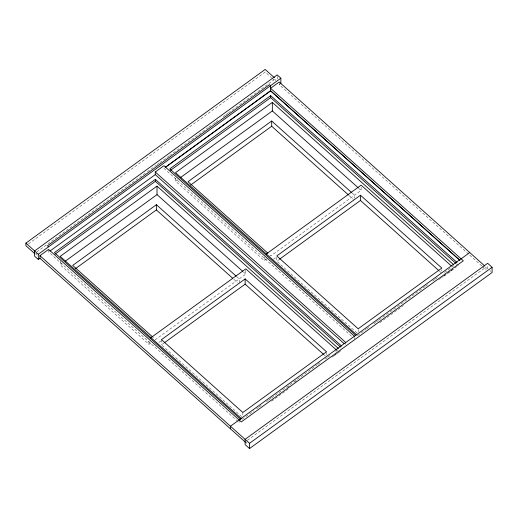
<?xml version="1.0" encoding="UTF-8"?>
<svg xmlns="http://www.w3.org/2000/svg" width="518" height="518" viewBox="0 0 518 518"><rect width="100%" height="100%" fill="white"/><g stroke="black" fill="none" stroke-linecap="round" stroke-linejoin="round"><path stroke-width="0.39" stroke-dasharray="2.59 1.94" d="M28.522 243.823L265.177 72.06L271.503 77.726M36.914 251.897L146.743 172.183M147.397 171.711L156.546 165.067M157.2 164.594L159.162 163.17M159.816 162.697L166.356 157.951M167.003 157.478L168.965 156.054M169.619 155.581L208.191 127.583M208.845 127.111L212.768 124.262M213.422 123.789L215.384 122.365M216.038 121.892L218 120.467M223.226 116.673L225.188 115.249M225.842 114.776L227.803 113.351M228.457 112.879L275.531 78.717L275.531 80.678M468.537 254.085L279.234 84.648L280.879 83.45M150.777 343.058L148.983 344.36L60.205 264.892L62.166 263.468M266.699 258.929L264.303 260.664L175.524 181.196L177.486 179.772M245.797 270.344L245.804 274.087L155.562 339.581L153.16 337.432M361.117 187.399L361.124 190.391L270.882 255.886L268.479 253.736M158.838 342.45L161.454 340.553M273.504 259.227L276.774 256.857M241.66 416.647L161.48 344.884L164.096 342.981M356.98 332.951L276.8 261.189L278.762 259.764M242.191 419.282L253.969 410.735M256.585 408.838L258.547 407.413M259.201 406.941L261.163 405.516M266.394 401.715L268.356 400.291M269.01 399.818L270.972 398.394M271.626 397.921L317.424 364.685M318.078 364.206L320.04 362.781M325.272 358.987L327.234 357.562M327.888 357.083L329.849 355.659M335.735 351.392L339.012 349.015M357.511 335.586L366.012 329.416M366.666 328.943L368.628 327.518M373.866 323.718L375.828 322.293M376.482 321.82L378.444 320.396M379.098 319.917L424.889 286.687M425.543 286.208L427.505 284.783M432.737 280.989L434.699 279.565M435.353 279.085L437.321 277.661M444.515 272.442L453.671 265.792M287.561 387.386L289.517 385.968M294.723 382.187L296.678 380.769M331.844 357.213L334.447 355.322M335.101 354.849L342.262 349.65M438.701 279.662L440.65 278.244M441.304 277.771L443.253 276.353M443.907 275.88L447.811 273.044M448.465 272.572L450.42 271.154M451.068 270.681L457.582 265.954M271.633 401.191L287.989 389.322M333.78 356.086L339.012 352.292M379.759 322.72L403.308 305.626M443.868 276.191L454.331 268.596M247.397 440.294L486.013 267.113L486.013 269.736L487.658 268.538L487.652 264.795M489.879 270.525L490.993 271.516M272.079 78.244L274.954 80.821M469.742 255.167L481.798 265.954M482.4 266.498L486.013 269.736M456.423 263.863L458.229 265.481M358.721 188.248L361.124 190.391M352.143 193.02L354.545 195.169L354.552 198.161M439.432 271.147L441.245 272.766M349.151 195.571L353.354 199.333M163.915 168.344L353.218 337.781M243.402 271.944L245.804 274.087M236.823 276.716L239.225 278.865L239.232 283.352M324.113 354.843L325.323 355.924M233.832 279.267L237.432 282.491M237.898 421.477L48.595 252.033L48.588 250.071M441.841 269.567L441.841 271.063M358.178 329.539L358.178 331.785M354.422 337.548L354.422 338.863M345.784 342.508L345.784 344.47M326.521 352.512L326.521 354.759M279.228 83.333L279.234 84.648M277.169 76.399L277.175 79.39M276.793 257.446L276.8 261.189M264.297 256.922L264.303 260.664M246.743 442.081L246.749 443.389M242.858 412.483L242.858 415.481M239.096 419.936L239.102 422.552M175.518 178.101L175.524 181.196M161.474 339.64L161.48 344.884M148.983 341.362L148.983 344.36M60.198 261.02L60.205 264.892M36.26 253.024L36.26 254.992"/><path stroke-width="0.78" d="M35.114 253.962L25.906 245.72L25.9 243.104L265.171 69.444L274.378 77.687M38.319 259.499L38.306 254.254L280.866 78.212L277.169 74.903L34.609 250.945L34.615 256.183L38.319 259.499L39.964 258.301L39.957 255.685L48.588 249.417L241.317 421.924L463.319 260.8L270.597 88.293L279.228 82.025L484.809 266.032M343.978 343.505L155.277 174.605L155.277 171.989L163.908 165.721L354.416 336.24M270.597 90.702L165.216 167.392L270.597 90.909L459.9 260.353L270.597 90.702L270.59 85.671L269.477 84.68L47.475 245.804L48.588 246.795M49.903 251.088L155.277 174.605M341.705 346.134L155.361 179.345L54.435 252.596L240.773 419.386M457.025 262.438L270.681 95.649L169.749 168.9L355.49 335.152M55.089 254.085L155.368 181.306L155.361 179.345M170.403 170.39L270.681 97.611L270.681 95.649M338.403 348.478L157.006 186.111L60.192 256.378L241.589 418.745M453.723 264.782L272.326 102.415L175.511 172.682L356.908 335.049M65.436 261.091L157.025 194.626L157.006 186.111M180.756 177.396L272.339 110.93L272.326 102.415M236.221 276.178L156.365 204.694L72.701 265.417L152.564 336.894M351.541 192.482L271.685 120.998L188.021 181.721L267.877 253.198M75.324 268.758L156.371 209.932L156.365 204.694M190.643 185.062L271.691 126.237L271.685 120.998M150.285 338.17L245.797 268.848L336.609 350.136M266.258 254.001L361.111 185.153L451.327 265.902M245.137 278.924L161.474 339.64L242.858 412.483L326.515 351.767L245.137 278.924L245.143 284.162L323.51 354.306M360.457 195.228L276.793 255.95L358.171 328.788L441.835 268.071L360.457 195.228L360.463 200.466L438.83 270.61M164.75 342.508L245.143 284.162M279.416 259.285L360.463 200.466M469.735 252.544L230.465 426.204L230.471 428.82M249.54 448.556L249.534 443.317L492.094 267.275L487.652 263.299L245.092 439.342L245.105 444.586L249.54 448.556L492.1 272.513L492.094 267.275M270.681 97.611L455.821 263.325M272.339 110.93L358.126 187.71M271.691 126.237L348.549 195.033M155.277 171.989L345.784 342.508M155.368 181.306L340.501 347.021M157.025 194.626L242.806 271.406M156.371 209.932L232.627 278.192M25.9 243.104L38.306 254.254M39.957 255.685L249.534 443.317M39.964 258.301L245.538 442.314M280.866 78.212L280.879 83.45"/></g></svg>
